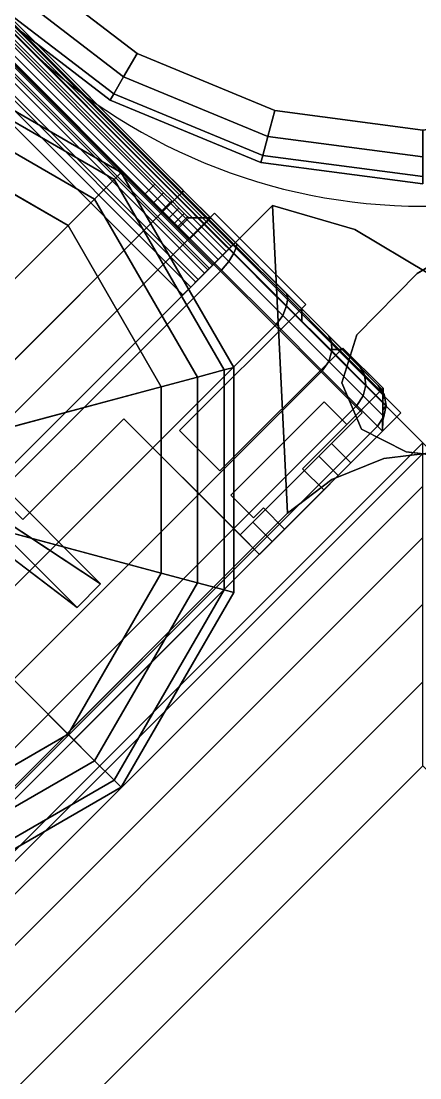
# Model space of a CAD drawing. Extents: x -170 to 1783, y -20 to 1205.
# Drawn here: x 102.322 to 103.195, y 271.441 to 273.754 of the extents above; entities that cross this region are included whole.
import ezdxf

# ---------------------------------------------------------------- set-up
doc = ezdxf.new("R2010")
doc.units = 0
doc.header["$LTSCALE"] = 96
doc.header["$MEASUREMENT"] = 0
for name, color, linetype in [('A-FURN-3-PANEL-GLIDE', 7, 'Continuous'), ('A-FURN-3-PANEL-GLIDE-HOUSING', 7, 'Continuous'), ('A-FURN-3-PANEL-RACE', 7, 'Continuous'), ('A-FURN-3-PANEL-SIDE1', 7, 'Continuous'), ('A-FURN-3-PANEL-TOPCAP', 7, 'Continuous'), ('A-FURN-3-PANEL-TRIM', 7, 'Continuous'), ('A-FURN-3-WKSF-TOP', 7, 'Continuous'), ('A-FURN-3-WKSF-TRIM', 7, 'Continuous'), ('A-FURN-P-PNLS', 7, 'Continuous'), ('A-FURN-P-PNLS-POWR', 7, 'Continuous'), ('A-FURN-P-WKSF', 7, 'Continuous'), ('MAIN_PANEL', 7, 'Continuous'), ('MAIN_PANEL_COMP', 7, 'Continuous'), ('MAIN_WKSURF', 7, 'Continuous'), ('SM', 7, 'Continuous')]:
    doc.layers.add(name, color=color, linetype=linetype)

# ---------------------------------------------------------------- blocks, each defined once
blk = doc.blocks.new('EC-EFP-456')
at = {"layer": 'A-FURN-3-PANEL-GLIDE', "color": 20, "linetype": 'Continuous'}
for points in [[(-0.0447, 1, 0.2464), (-0.0668, 1, 0.1642), (0.0608, 1.4759, 0.1642), (0.0798, 1.4649, 0.2464)], [(-0.0668, 1, 0.1642), (-0.0447, 1, 0.0821), (0.0798, 1.4649, 0.0821), (0.0608, 1.4759, 0.1642)], [(0.0154, 1, 0.3065), (-0.0447, 1, 0.2464), (0.0798, 1.4649, 0.2464), (0.1319, 1.4348, 0.3065)], [(-0.0447, 1, 0.0821), (0.0154, 1, 0.022), (0.1319, 1.4348, 0.022), (0.0798, 1.4649, 0.0821)], [(0.0975, 1, 0.3285), (0.0154, 1, 0.3065), (0.1319, 1.4348, 0.3065), (0.203, 1.3937, 0.3285)], [(0.0154, 1, 0.022), (0.0975, 1), (0.203, 1.3937), (0.1319, 1.4348, 0.022)], [(0.6825, 1, 0.3285), (0.0975, 1, 0.3285), (0.203, 1.3937, 0.3285), (0.7096, 1.1013, 0.3285)], [(0.0798, 0.5351, 0.2464), (0.0608, 0.5241, 0.1642), (-0.0668, 1, 0.1642), (-0.0447, 1, 0.2464)], [(0.0608, 0.5241, 0.1642), (0.0798, 0.5351, 0.0821), (-0.0447, 1, 0.0821), (-0.0668, 1, 0.1642)], [(0.1319, 0.5652, 0.3065), (0.0798, 0.5351, 0.2464), (-0.0447, 1, 0.2464), (0.0154, 1, 0.3065)], [(0.0798, 0.5351, 0.0821), (0.1319, 0.5652, 0.022), (0.0154, 1, 0.022), (-0.0447, 1, 0.0821)], [(0.203, 0.6063, 0.3285), (0.1319, 0.5652, 0.3065), (0.0154, 1, 0.3065), (0.0975, 1, 0.3285)], [(0.1319, 0.5652, 0.022), (0.203, 0.6063), (0.0975, 1), (0.0154, 1, 0.022)], [(0.7096, 0.8988, 0.3285), (0.203, 0.6063, 0.3285), (0.0975, 1, 0.3285), (0.6825, 1, 0.3285)], [(0.7837, 0.8246, 0.3285), (0.4912, 0.318, 0.3285), (0.203, 0.6063, 0.3285), (0.7096, 0.8988, 0.3285)], [(0.885, 0.7975, 0.3285), (0.885, 0.2125, 0.3285), (0.4912, 0.318, 0.3285), (0.7837, 0.8246, 0.3285)], [(0.9862, 0.8246, 0.3285), (1.2787, 0.318, 0.3285), (0.885, 0.2125, 0.3285), (0.885, 0.7975, 0.3285)], [(0.4912, 0.318, 0.3285), (0.4502, 0.2469, 0.3065), (0.1319, 0.5652, 0.3065), (0.203, 0.6063, 0.3285)], [(0.4502, 0.2469, 0.022), (0.4912, 0.318), (0.203, 0.6063), (0.1319, 0.5652, 0.022)], [(0.4502, 0.2469, 0.3065), (0.4201, 0.1948, 0.2464), (0.0798, 0.5351, 0.2464), (0.1319, 0.5652, 0.3065)], [(0.4201, 0.1948, 0.0821), (0.4502, 0.2469, 0.022), (0.1319, 0.5652, 0.022), (0.0798, 0.5351, 0.0821)], [(0.4201, 0.1948, 0.2464), (0.4091, 0.1758, 0.1642), (0.0608, 0.5241, 0.1642), (0.0798, 0.5351, 0.2464)], [(0.4091, 0.1758, 0.1642), (0.4201, 0.1948, 0.0821), (0.0798, 0.5351, 0.0821), (0.0608, 0.5241, 0.1642)], [(0.885, 0.2125, 0.3285), (0.885, 0.1304, 0.3065), (0.4502, 0.2469, 0.3065), (0.4912, 0.318, 0.3285)], [(0.885, 0.1304, 0.022), (0.885, 0.2125), (0.4912, 0.318), (0.4502, 0.2469, 0.022)], [(1.2787, 0.318, 0.3285), (1.3198, 0.2469, 0.3065), (0.885, 0.1304, 0.3065), (0.885, 0.2125, 0.3285)], [(1.3198, 0.2469, 0.022), (1.2787, 0.318), (0.885, 0.2125), (0.885, 0.1304, 0.022)], [(0.885, 0.1304, 0.3065), (0.885, 0.0703, 0.2464), (0.4201, 0.1948, 0.2464), (0.4502, 0.2469, 0.3065)], [(0.885, 0.0703, 0.0821), (0.885, 0.1304, 0.022), (0.4502, 0.2469, 0.022), (0.4201, 0.1948, 0.0821)], [(1.3198, 0.2469, 0.3065), (1.3499, 0.1948, 0.2464), (0.885, 0.0703, 0.2464), (0.885, 0.1304, 0.3065)], [(1.3499, 0.1948, 0.0821), (1.3198, 0.2469, 0.022), (0.885, 0.1304, 0.022), (0.885, 0.0703, 0.0821)], [(0.885, 0.0703, 0.2464), (0.885, 0.0483, 0.1642), (0.4091, 0.1758, 0.1642), (0.4201, 0.1948, 0.2464)], [(0.885, 0.0483, 0.1642), (0.885, 0.0703, 0.0821), (0.4201, 0.1948, 0.0821), (0.4091, 0.1758, 0.1642)], [(1.3499, 0.1948, 0.2464), (1.3609, 0.1758, 0.1642), (0.885, 0.0483, 0.1642), (0.885, 0.0703, 0.2464)], [(1.3609, 0.1758, 0.1642), (1.3499, 0.1948, 0.0821), (0.885, 0.0703, 0.0821), (0.885, 0.0483, 0.1642)]]:
    blk.add_3dface(points, dxfattribs=at)
at = {"layer": 'A-FURN-3-PANEL-GLIDE', "color": 20, "linetype": 'Continuous', "invisible_edges": 12}
for points in [[(0.885, 1), (0.203, 1.3937), (0.0975, 1)], [(0.885, 1), (0.0975, 1), (0.203, 0.6063)], [(0.885, 1), (0.203, 0.6063), (0.4912, 0.318)], [(0.885, 1), (0.4912, 0.318), (0.885, 0.2125)], [(0.885, 1), (0.885, 0.2125), (1.2787, 0.318)]]:
    blk.add_3dface(points, dxfattribs=at)
at = {"layer": 'A-FURN-3-PANEL-GLIDE-HOUSING', "color": 40, "linetype": 'Continuous'}
for points, invisible_edges in [([(0.885, 0.79, 3.5747), (0.28, 0.79, 3.5747), (0.28, 0.79, 3.3867), (0.7365, 0.8515, 2.2447)], 8), ([(0.6849, 0.7999, 2.2447), (0.28, 0.717, 3.3867), (0.28, 0.717, 3.5747), (0.885, 0.717, 3.5747)], 8), ([(0.28, 0.717, 3.5747), (0.28, 0.79, 3.5747), (0.885, 0.79, 3.5747), (0.885, 0.717, 3.5747)], 4)]:
    blk.add_3dface(points, dxfattribs=dict(at, invisible_edges=invisible_edges))
for points in [[(0.28, 0.79, 3.3867), (0.28, 0.717, 3.3867), (0.6849, 0.7999, 2.2447), (0.7365, 0.8515, 2.2447)], [(0.28, 0.79, 3.3867), (0.28, 0.79, 3.5747), (0.28, 0.717, 3.5747), (0.28, 0.717, 3.3867)]]:
    blk.add_3dface(points, dxfattribs=at)
at = {"layer": 'A-FURN-3-PANEL-RACE', "color": 40, "linetype": 'Continuous'}
for points, invisible_edges in [([(0.5, 0.7375, 0.4563), (2.098, 0.7375, 0.4563), (47.5, 0.4255, 0.4563), (0.5, 0.4255, 0.4563)], 6), ([(0.5, 0.7375, 0.3963), (0.5, 0.4255, 0.3963), (47.5, 0.4255, 0.3963), (2.098, 0.7375, 0.3963)], 6), ([(0.5, 0.4255, 0.3963), (0.08, 0.4255, 0.3963), (0.08, -0.0125, 0.3963), (47.92, -0.0125, 0.3963)], 8), ([(0.08, 0.386, 1.7894), (0.08, 0.1819, 1.4986), (0.08, 0.4255, 0.3963), (0.08, 0.4255, 1.7894)], 2), ([(0.08, 0.4255, 0.3963), (0.14, 0.4255, 0.4563), (0.14, 0.4255, 1.7894), (0.08, 0.4255, 1.7894)], 1), ([(0.08, 0.1819, 1.4986), (0.08, 0.1425, 1.4986), (0.08, -0.0125, 0.3963), (0.08, 0.4255, 0.3963)], 10), ([(0.5, 0.4255, 0.3963), (0.5, 0.4255, 0.4563), (0.14, 0.4255, 0.4563), (0.08, 0.4255, 0.3963)], 4), ([(0.08, 0.4255, 3.245), (0.08, 0.4255, 3.515), (0.08, -0.0125, 3.515), (0.08, 0.1425, 3.1951)], 4), ([(0.14, 0.4255, 3.515), (0.14, 0.0475, 3.515), (0.08, -0.0125, 3.515), (0.08, 0.4255, 3.515)], 2), ([(0.5, 0.4255, 0.4563), (47.86, 0.0475, 0.4563), (0.14, 0.0475, 0.4563), (0.14, 0.4255, 0.4563)], 1), ([(0.14, 0.4255, 1.7894), (0.14, 0.4255, 0.4563), (0.14, 0.1819, 1.4986), (0.14, 0.386, 1.7894)], 2), ([(0.14, 0.4255, 0.4563), (0.14, 0.0475, 0.4563), (0.14, 0.1425, 1.4986), (0.14, 0.1819, 1.4986)], 10), ([(0.14, 0.1425, 3.1951), (0.14, 0.0475, 3.515), (0.14, 0.4255, 3.515), (0.14, 0.4255, 3.245)], 1), ([(47.5, 0.4255, 0.3963), (0.5, 0.4255, 0.3963), (47.92, -0.0125, 0.3963), (47.92, 0.4255, 0.3963)], 3), ([(47.5, 0.4255, 0.4563), (47.86, 0.4255, 0.4563), (47.86, 0.0475, 0.4563), (0.5, 0.4255, 0.4563)], 12), ([(0.08, 0.1425, 3.1951), (0.08, -0.0125, 3.515), (0.08, -0.0125, 0.3963), (0.08, 0.1425, 1.4986)], 5), ([(0.14, 0.0475, 0.4563), (0.14, 0.0475, 3.515), (0.14, 0.1425, 3.1951), (0.14, 0.1425, 1.4986)], 10), ([(0.6, 0.1425, 4.1797), (0.6, 0.1425, 4.2397), (0.6, 0.1024, 4.2344), (0.6, 0.1179, 4.1764)], 4), ([(0.6, 0.1179, 4.1764), (0.6, 0.1024, 4.2344), (0.6, 0.065, 4.2189), (0.6, 0.095, 4.1669)], 5), ([(0.6, 0.095, 4.1669), (0.6, 0.065, 4.2189), (0.6, 0.0329, 4.1943), (0.6, 0.0753, 4.1519)], 5), ([(0.6, 0.0753, 4.1519), (0.6, 0.0329, 4.1943), (0.6, 0.0082, 4.1622), (0.6, 0.0602, 4.1322)], 5), ([(0.14, 0.0475, 3.515), (0.6, 0.0475, 3.515), (0.6, -0.0125, 3.515), (0.08, -0.0125, 3.515)], 8), ([(0.14, 0.0475, 0.4563), (47.86, 0.0475, 0.4563), (47.86, 0.0475, 3.515), (0.14, 0.0475, 3.515)], 4), ([(0.6, 0.0602, 4.1322), (0.6, 0.0082, 4.1622), (0.6, -0.0072, 4.1248), (0.6, 0.0507, 4.1093)], 5), ([(0.6, 0.0507, 4.1093), (0.6, -0.0072, 4.1248), (0.6, -0.0125, 4.0847), (0.6, 0.0475, 4.0847)], 5), ([(0.6, 0.0475, 3.515), (47.4, 0.0475, 3.515), (47.4, 0.0475, 4.0847), (0.6, 0.0475, 4.0847)], 1), ([(0.6, 0.0475, 3.515), (0.6, 0.0475, 4.0847), (0.6, -0.0125, 4.0847), (0.6, -0.0125, 3.515)], 2), ([(47.92, -0.0125, 3.515), (47.92, -0.0125, 0.3963), (0.08, -0.0125, 0.3963), (0.08, -0.0125, 3.515)], 8), ([(47.4, -0.0125, 4.0847), (47.4, -0.0125, 3.515), (0.6, -0.0125, 3.515), (0.6, -0.0125, 4.0847)], 2)]:
    blk.add_3dface(points, dxfattribs=dict(at, invisible_edges=invisible_edges))
for points in [[(0.5, 0.7375, 0.4563), (0.5, 0.7375, 0.3963), (2.098, 0.7375, 0.3963), (2.098, 0.7375, 0.4563)], [(0.5, 0.7375, 0.3963), (0.5, 0.7375, 0.4563), (0.5, 0.4255, 0.4563), (0.5, 0.4255, 0.3963)], [(0.08, 0.4255, 1.7894), (0.14, 0.4255, 1.7894), (0.14, 0.386, 1.7894), (0.08, 0.386, 1.7894)], [(0.14, 0.4255, 3.245), (0.14, 0.4255, 3.515), (0.08, 0.4255, 3.515), (0.08, 0.4255, 3.245)], [(0.14, 0.1425, 3.1951), (0.14, 0.4255, 3.245), (0.08, 0.4255, 3.245), (0.08, 0.1425, 3.1951)], [(0.08, 0.386, 1.7894), (0.14, 0.386, 1.7894), (0.14, 0.1819, 1.4986), (0.08, 0.1819, 1.4986)], [(0.08, 0.1819, 1.4986), (0.14, 0.1819, 1.4986), (0.14, 0.1425, 1.4986), (0.08, 0.1425, 1.4986)], [(0.14, 0.1425, 1.4986), (0.14, 0.1425, 3.1951), (0.08, 0.1425, 3.1951), (0.08, 0.1425, 1.4986)], [(47.4, 0.1425, 4.1797), (47.4, 0.1425, 4.2397), (0.6, 0.1425, 4.2397), (0.6, 0.1425, 4.1797)], [(47.4, 0.1425, 4.2397), (47.4, 0.1024, 4.2344), (0.6, 0.1024, 4.2344), (0.6, 0.1425, 4.2397)], [(0.6, 0.1425, 4.1797), (0.6, 0.1179, 4.1764), (47.4, 0.1179, 4.1764), (47.4, 0.1425, 4.1797)], [(0.6, 0.1179, 4.1764), (0.6, 0.095, 4.1669), (47.4, 0.095, 4.1669), (47.4, 0.1179, 4.1764)], [(47.4, 0.1024, 4.2344), (47.4, 0.065, 4.2189), (0.6, 0.065, 4.2189), (0.6, 0.1024, 4.2344)], [(0.6, 0.095, 4.1669), (0.6, 0.0753, 4.1519), (47.4, 0.0753, 4.1519), (47.4, 0.095, 4.1669)], [(0.6, 0.0753, 4.1519), (0.6, 0.0602, 4.1322), (47.4, 0.0602, 4.1322), (47.4, 0.0753, 4.1519)], [(47.4, 0.065, 4.2189), (47.4, 0.0329, 4.1943), (0.6, 0.0329, 4.1943), (0.6, 0.065, 4.2189)], [(0.6, 0.0602, 4.1322), (0.6, 0.0507, 4.1093), (47.4, 0.0507, 4.1093), (47.4, 0.0602, 4.1322)], [(0.6, 0.0507, 4.1093), (0.6, 0.0475, 4.0847), (47.4, 0.0475, 4.0847), (47.4, 0.0507, 4.1093)], [(47.4, 0.0329, 4.1943), (47.4, 0.0082, 4.1622), (0.6, 0.0082, 4.1622), (0.6, 0.0329, 4.1943)], [(47.4, 0.0082, 4.1622), (47.4, -0.0072, 4.1248), (0.6, -0.0072, 4.1248), (0.6, 0.0082, 4.1622)], [(47.4, -0.0072, 4.1248), (47.4, -0.0125, 4.0847), (0.6, -0.0125, 4.0847), (0.6, -0.0072, 4.1248)]]:
    blk.add_3dface(points, dxfattribs=at)
at = {"layer": 'A-FURN-3-PANEL-SIDE1', "color": 7, "linetype": 'Continuous'}
for points in [[(47.3224, 1.955, 55.7401), (47.3228, 0.045, 55.7401), (0.6776, 0.045, 55.7401), (0.6776, 1.955, 55.7401)], [(0.6776, 0.045, 4.2397), (0.6776, 1.955, 4.2397), (0.6776, 1.955, 55.7401), (0.6776, 0.045, 55.7401)], [(47.3224, 0.045, 4.2397), (47.3224, 1.955, 4.2397), (0.6776, 1.955, 4.2397), (0.6776, 0.045, 4.2397)], [(47.3228, 0.045, 55.7401), (47.3224, 0.045, 4.2397), (0.6776, 0.045, 4.2397), (0.6776, 0.045, 55.7401)]]:
    blk.add_3dface(points, dxfattribs=at)
at = {"layer": 'A-FURN-3-PANEL-TOPCAP', "color": 60, "linetype": 'Continuous'}
for points, invisible_edges in [([(0.1285, -0.0047, 55.635), (0.144, -0.02, 55.635), (0.144, 2.02, 55.635), (0.1285, 2.0047, 55.635)], 10), ([(0.144, -0.02, 55.635), (0.269, -0.02, 55.635), (0.269, 2.02, 55.635), (0.144, 2.02, 55.635)], 10), ([(0.289, 2, 55.635), (0.269, 2.02, 55.635), (0.269, -0.02, 55.635), (0.289, 0, 55.635)], 10), ([(0.394, 2.02, 55.635), (0.3741, 2, 55.635), (0.3741, 0, 55.635), (0.394, -0.02, 55.635)], 10), ([(0.676, 2.02, 55.635), (0.394, 2.02, 55.635), (0.394, -0.02, 55.635), (0.676, -0.02, 55.635)], 10), ([(0.1285, 2.0047, 55.635), (0.1129, 1.9894, 55.635), (0.1129, 0.0106, 55.635), (0.1285, -0.0047, 55.635)], 10), ([(0.289, 0, 55.635), (0.3741, 0, 55.635), (0.3741, 2, 55.635), (0.289, 2, 55.635)], 10), ([(0.0965, 1.9727, 55.635), (0.08, 1.956, 55.635), (0.08, 0.044, 55.635), (0.0965, 0.0273, 55.635)], 8), ([(0.0965, 0.0273, 55.635), (0.1129, 0.0106, 55.635), (0.1129, 1.9894, 55.635), (0.0965, 1.9727, 55.635)], 10), ([(0.815, 0.045, 55.7401), (0.815, -0.02, 55.7741), (47.185, 0.014, 55.7401), (47.185, 0.045, 55.7401)], 1), ([(0.676, -0.02, 55.635), (0.6807, -0.02, 55.671), (0.7136, 0.014, 55.6622), (0.71, 0.014, 55.635)], 2), ([(0.6807, -0.02, 55.671), (0.6946, -0.02, 55.7045), (0.724, 0.014, 55.6875), (0.7136, 0.014, 55.6622)], 10), ([(0.6946, -0.02, 55.7045), (0.7167, -0.02, 55.7333), (0.7407, 0.014, 55.7093), (0.724, 0.014, 55.6875)], 10), ([(0.7167, -0.02, 55.7333), (0.7455, -0.02, 55.7554), (0.7625, 0.014, 55.726), (0.7407, 0.014, 55.7093)], 10), ([(0.7455, -0.02, 55.7554), (0.779, -0.02, 55.7693), (0.7878, 0.014, 55.7365), (0.7625, 0.014, 55.726)], 10), ([(0.779, -0.02, 55.7693), (0.815, -0.02, 55.7741), (0.815, 0.014, 55.7401), (0.7878, 0.014, 55.7365)], 10), ([(47.185, -0.02, 55.7741), (47.185, 0.014, 55.7401), (0.815, 0.014, 55.7401), (0.815, -0.02, 55.7741)], 5), ([(0.144, -0.02, 55.635), (0.1575, -0.02, 55.8011), (0.2783, -0.02, 55.7687), (0.269, -0.02, 55.635)], 2), ([(0.1575, -0.02, 55.8011), (0.2149, -0.02, 55.9575), (0.3232, -0.02, 55.8949), (0.2783, -0.02, 55.7687)], 10), ([(0.2149, -0.02, 55.9575), (0.3121, -0.02, 56.0929), (0.4005, -0.02, 56.0044), (0.3232, -0.02, 55.8949)], 10), ([(0.269, -0.02, 55.635), (0.2783, -0.02, 55.7687), (0.2976, 0, 55.7635), (0.289, 0, 55.635)], 2), ([(0.2783, -0.02, 55.7687), (0.3232, -0.02, 55.8949), (0.3405, 0, 55.8849), (0.2976, 0, 55.7635)], 10), ([(0.289, 0, 55.635), (0.2976, 0, 55.7635), (0.3798, 0, 55.7415), (0.3741, 0, 55.635)], 2), ([(0.2976, 0, 55.7635), (0.3405, 0, 55.8849), (0.4142, 0, 55.8424), (0.3798, 0, 55.7415)], 10), ([(0.3121, -0.02, 56.0929), (0.4419, -0.02, 56.1974), (0.5044, -0.02, 56.0891), (0.4005, -0.02, 56.0044)], 10), ([(0.3232, -0.02, 55.8949), (0.4005, -0.02, 56.0044), (0.4146, 0, 55.9903), (0.3405, 0, 55.8849)], 10), ([(0.3405, 0, 55.8849), (0.4146, 0, 55.9903), (0.4748, 0, 55.9301), (0.4142, 0, 55.8424)], 10), ([(0.3741, 0, 55.635), (0.3798, 0, 55.7415), (0.399, -0.02, 55.7363), (0.394, -0.02, 55.635)], 2), ([(0.3798, 0, 55.7415), (0.4142, 0, 55.8424), (0.4315, -0.02, 55.8323), (0.399, -0.02, 55.7363)], 10), ([(0.6807, -0.02, 55.671), (0.676, -0.02, 55.635), (0.394, -0.02, 55.635), (0.399, -0.02, 55.7363)], 8), ([(0.6946, -0.02, 55.7045), (0.6807, -0.02, 55.671), (0.399, -0.02, 55.7363), (0.4315, -0.02, 55.8323)], 10), ([(0.4005, -0.02, 56.0044), (0.5044, -0.02, 56.0891), (0.5144, 0, 56.0717), (0.4146, 0, 55.9903)], 10), ([(0.4142, 0, 55.8424), (0.4748, 0, 55.9301), (0.4889, -0.02, 55.9159), (0.4315, -0.02, 55.8323)], 10), ([(0.4146, 0, 55.9903), (0.5144, 0, 56.0717), (0.5569, 0, 55.9981), (0.4748, 0, 55.9301)], 10), ([(0.4315, -0.02, 55.8323), (0.4889, -0.02, 55.9159), (0.7167, -0.02, 55.7333), (0.6946, -0.02, 55.7045)], 10), ([(0.4419, -0.02, 56.1974), (0.5949, -0.02, 56.2633), (0.6273, -0.02, 56.1426), (0.5044, -0.02, 56.0891)], 10), ([(0.4748, 0, 55.9301), (0.5569, 0, 55.9981), (0.5669, -0.02, 55.9807), (0.4889, -0.02, 55.9159)], 10), ([(0.7455, -0.02, 55.7554), (0.7167, -0.02, 55.7333), (0.4889, -0.02, 55.9159), (0.5669, -0.02, 55.9807)], 10), ([(0.5044, -0.02, 56.0891), (0.6273, -0.02, 56.1426), (0.6324, 0, 56.1232), (0.5144, 0, 56.0717)], 10), ([(0.5144, 0, 56.0717), (0.6324, 0, 56.1232), (0.6544, 0, 56.0411), (0.5569, 0, 55.9981)], 10), ([(0.5569, 0, 55.9981), (0.6544, 0, 56.0411), (0.6596, -0.02, 56.0218), (0.5669, -0.02, 55.9807)], 10), ([(0.5669, -0.02, 55.9807), (0.6596, -0.02, 56.0218), (0.779, -0.02, 55.7693), (0.7455, -0.02, 55.7554)], 10), ([(0.5949, -0.02, 56.2633), (0.76, -0.02, 56.286), (0.76, -0.02, 56.161), (0.6273, -0.02, 56.1426)], 10), ([(0.6273, -0.02, 56.1426), (0.76, -0.02, 56.161), (0.76, 0, 56.141), (0.6324, 0, 56.1232)], 10), ([(0.6324, 0, 56.1232), (0.76, 0, 56.141), (0.76, 0, 56.056), (0.6544, 0, 56.0411)], 10), ([(0.6544, 0, 56.0411), (0.76, 0, 56.056), (0.76, -0.02, 56.036), (0.6596, -0.02, 56.0218)], 10), ([(0.815, -0.02, 55.7741), (0.779, -0.02, 55.7693), (0.6596, -0.02, 56.0218), (0.76, -0.02, 56.036)], 10), ([(0.76, -0.02, 56.161), (47.24, -0.02, 56.161), (47.24, 0, 56.141), (0.76, 0, 56.141)], 10), ([(47.24, 0, 56.056), (0.76, 0, 56.056), (0.76, 0, 56.141), (47.24, 0, 56.141)], 10), ([(0.76, 0, 56.056), (47.24, 0, 56.056), (47.24, -0.02, 56.036), (0.76, -0.02, 56.036)], 10), ([(0.76, -0.02, 56.161), (0.76, -0.02, 56.286), (47.24, -0.02, 56.286), (47.24, -0.02, 56.161)], 5), ([(47.185, -0.02, 55.7741), (0.815, -0.02, 55.7741), (0.76, -0.02, 56.036), (47.24, -0.02, 56.036)], 10)]:
    blk.add_3dface(points, dxfattribs=dict(at, invisible_edges=invisible_edges))
for points in [[(0.0957, 0.044, 55.8177), (0.08, 0.044, 55.635), (0.08, 1.956, 55.635), (0.0957, 1.956, 55.8177)], [(0.1595, 0.044, 55.9895), (0.0957, 0.044, 55.8177), (0.0957, 1.956, 55.8177), (0.1595, 1.956, 55.9895)], [(0.2668, 0.044, 56.1382), (0.1595, 0.044, 55.9895), (0.1595, 1.956, 55.9895), (0.2668, 1.956, 56.1382)], [(0.4099, 0.044, 56.2528), (0.2668, 0.044, 56.1382), (0.2668, 1.956, 56.1382), (0.4099, 1.956, 56.2528)], [(0.5783, 0.044, 56.3252), (0.4099, 0.044, 56.2528), (0.4099, 1.956, 56.2528), (0.5783, 1.956, 56.3252)], [(0.76, 0.044, 56.35), (0.5783, 0.044, 56.3252), (0.5783, 1.956, 56.3252), (0.76, 1.956, 56.35)], [(0.76, 0.044, 56.35), (0.76, 1.956, 56.35), (47.24, 1.956, 56.35), (47.24, 0.044, 56.35)], [(0.0965, 0.0273, 55.635), (0.08, 0.044, 55.635), (0.0957, 0.044, 55.8177), (0.1006, 0.0195, 55.8155)], [(0.1006, 0.0195, 55.8155), (0.0957, 0.044, 55.8177), (0.1595, 0.044, 55.9895), (0.1644, 0.0195, 55.9859)], [(0.1129, 0.0106, 55.635), (0.0965, 0.0273, 55.635), (0.1006, 0.0195, 55.8155), (0.1143, -0.0013, 55.8104)], [(0.1644, 0.0195, 55.9859), (0.1595, 0.044, 55.9895), (0.2668, 0.044, 56.1382), (0.2713, 0.0195, 56.1337)], [(0.2713, 0.0195, 56.1337), (0.2668, 0.044, 56.1382), (0.4099, 0.044, 56.2528), (0.4136, 0.0195, 56.248)], [(0.4136, 0.0195, 56.248), (0.4099, 0.044, 56.2528), (0.5783, 0.044, 56.3252), (0.5806, 0.0195, 56.3203)], [(0.5806, 0.0195, 56.3203), (0.5783, 0.044, 56.3252), (0.76, 0.044, 56.35), (0.76, 0.0195, 56.3451)], [(0.71, 0.045, 55.635), (0.676, 0.045, 55.635), (0.676, -0.02, 55.635), (0.71, 0.014, 55.635)], [(0.7136, 0.045, 55.6622), (0.71, 0.045, 55.635), (0.71, 0.014, 55.635), (0.7136, 0.014, 55.6622)], [(0.724, 0.045, 55.6875), (0.7136, 0.045, 55.6622), (0.7136, 0.014, 55.6622), (0.724, 0.014, 55.6875)], [(0.7407, 0.045, 55.7093), (0.724, 0.045, 55.6875), (0.724, 0.014, 55.6875), (0.7407, 0.014, 55.7093)], [(0.7625, 0.045, 55.726), (0.7407, 0.045, 55.7093), (0.7407, 0.014, 55.7093), (0.7625, 0.014, 55.726)], [(0.76, 0.0195, 56.3451), (0.76, 0.044, 56.35), (47.24, 0.044, 56.35), (47.24, 0.0195, 56.3451)], [(0.7878, 0.045, 55.7365), (0.7625, 0.045, 55.726), (0.7625, 0.014, 55.726), (0.7878, 0.014, 55.7365)], [(0.815, 0.045, 55.7401), (0.7878, 0.045, 55.7365), (0.7878, 0.014, 55.7365), (0.815, 0.014, 55.7401)], [(0.1143, -0.0013, 55.8104), (0.1006, 0.0195, 55.8155), (0.1644, 0.0195, 55.9859), (0.1774, -0.0013, 55.977)], [(0.1285, -0.0047, 55.635), (0.1129, 0.0106, 55.635), (0.1143, -0.0013, 55.8104), (0.1344, -0.0151, 55.8048)], [(0.1774, -0.0013, 55.977), (0.1644, 0.0195, 55.9859), (0.2713, 0.0195, 56.1337), (0.2828, -0.0013, 56.1222)], [(0.2828, -0.0013, 56.1222), (0.2713, 0.0195, 56.1337), (0.4136, 0.0195, 56.248), (0.4225, -0.0013, 56.2349)], [(0.4225, -0.0013, 56.2349), (0.4136, 0.0195, 56.248), (0.5806, 0.0195, 56.3203), (0.5856, -0.0013, 56.3065)], [(0.5856, -0.0013, 56.3065), (0.5806, 0.0195, 56.3203), (0.76, 0.0195, 56.3451), (0.76, -0.0013, 56.3313)], [(0.76, -0.0013, 56.3313), (0.76, 0.0195, 56.3451), (47.24, 0.0195, 56.3451), (47.24, -0.0013, 56.3313)], [(0.1344, -0.0151, 55.8048), (0.1143, -0.0013, 55.8104), (0.1774, -0.0013, 55.977), (0.1955, -0.0151, 55.9663)], [(0.144, -0.02, 55.635), (0.1285, -0.0047, 55.635), (0.1344, -0.0151, 55.8048), (0.1575, -0.02, 55.8011)], [(0.1575, -0.02, 55.8011), (0.1344, -0.0151, 55.8048), (0.1955, -0.0151, 55.9663), (0.2149, -0.02, 55.9575)], [(0.1955, -0.0151, 55.9663), (0.1774, -0.0013, 55.977), (0.2828, -0.0013, 56.1222), (0.2978, -0.0151, 56.1072)], [(0.2149, -0.02, 55.9575), (0.1955, -0.0151, 55.9663), (0.2978, -0.0151, 56.1072), (0.3121, -0.02, 56.0929)], [(0.2978, -0.0151, 56.1072), (0.2828, -0.0013, 56.1222), (0.4225, -0.0013, 56.2349), (0.4331, -0.0151, 56.2168)], [(0.3121, -0.02, 56.0929), (0.2978, -0.0151, 56.1072), (0.4331, -0.0151, 56.2168), (0.4419, -0.02, 56.1974)], [(0.4331, -0.0151, 56.2168), (0.4225, -0.0013, 56.2349), (0.5856, -0.0013, 56.3065), (0.5913, -0.0151, 56.2864)], [(0.4419, -0.02, 56.1974), (0.4331, -0.0151, 56.2168), (0.5913, -0.0151, 56.2864), (0.5949, -0.02, 56.2633)], [(0.5913, -0.0151, 56.2864), (0.5856, -0.0013, 56.3065), (0.76, -0.0013, 56.3313), (0.76, -0.0151, 56.3105)], [(0.5949, -0.02, 56.2633), (0.5913, -0.0151, 56.2864), (0.76, -0.0151, 56.3105), (0.76, -0.02, 56.286)], [(0.76, -0.0151, 56.3105), (0.76, -0.0013, 56.3313), (47.24, -0.0013, 56.3313), (47.24, -0.0151, 56.3105)], [(0.76, -0.02, 56.286), (0.76, -0.0151, 56.3105), (47.24, -0.0151, 56.3105), (47.24, -0.02, 56.286)]]:
    blk.add_3dface(points, dxfattribs=at)
at = {"layer": 'A-FURN-3-PANEL-TRIM', "color": 60, "linetype": 'Continuous'}
for points, invisible_edges in [([(-0.0735, 2.1159, 3.8013), (0.6, 2.1348, 3.8013), (0.065, 2.269, 3.8013), (-0.0322, 2.2178, 3.8013)], 3), ([(-0.0735, 2.1159, 4.013), (-0.0322, 2.2178, 4.013), (0.065, 2.269, 4.013), (0.6, 2.1348, 4.013)], 12), ([(0.065, 2.269, 3.8013), (0.6, 2.1348, 3.8013), (0.4351, 2.2249, 3.8013), (0.2529, 2.2706, 3.8013)], 1), ([(0.065, 2.269, 4.013), (0.2529, 2.2706, 4.013), (0.4351, 2.2249, 4.013), (0.6, 2.1348, 4.013)], 8), ([(0.0361, 1.9153, 3.8013), (0.6, 2.1348, 3.8013), (-0.0735, 2.1159, 3.8013), (-0.0395, 2.0114, 3.8013)], 3), ([(0.0361, 1.9153, 4.013), (-0.0395, 2.0114, 4.013), (-0.0735, 2.1159, 4.013), (0.6, 2.1348, 4.013)], 12), ([(0.395, 2.0328, 55.635), (0.6776, 2.0328, 55.635), (0.6776, -0.0328, 55.635), (0.395, -0.0328, 55.635)], 8), ([(0.6, -0.1348, 3.5747), (0.6, 1.6815, 3.5747), (0.1, 1.6815, 3.5747), (0.1, 0.3185, 3.5747)], 10), ([(0.6, -0.1348, 4.2397), (0.1, 0.3185, 4.2397), (0.1, 1.6815, 4.2397), (0.6, 1.6815, 4.2397)], 5), ([(0.1457, 0.3473, 55.635), (0.0802, 0.3473, 55.635), (0.0802, 1.6527, 55.635), (0.1457, 1.6527, 55.635)], 8), ([(0.2701, 1.6426, 55.635), (0.395, 1.6426, 55.635), (0.395, 0.3574, 55.635), (0.2701, 0.3574, 55.635)], 10), ([(0.1457, 1.6218, 55.635), (0.2155, 1.6218, 55.635), (0.2155, 0.3782, 55.635), (0.1457, 0.3782, 55.635)], 10), ([(0.0361, 0.0847, 3.5747), (0.6, -0.1348, 3.5747), (0.1, 0.3185, 3.5747), (0.0837, 0.1973, 3.5747)], 3), ([(0.0361, 0.0847, 4.2397), (0.0837, 0.1973, 4.2397), (0.1, 0.3185, 4.2397), (0.6, -0.1348, 4.2397)], 12), ([(0.0361, 0.0847, 3.8013), (0.0837, 0.1973, 3.8013), (0.1, 0.3185, 3.8013), (0.6, -0.1348, 3.8013)], 12), ([(0.0361, 0.0847, 4.013), (0.6, -0.1348, 4.013), (0.1, 0.3185, 4.013), (0.0837, 0.1973, 4.013)], 3), ([(-0.0735, -0.1159, 3.5747), (0.6, -0.1348, 3.5747), (0.0361, 0.0847, 3.5747), (-0.0395, -0.0114, 3.5747)], 3), ([(-0.0735, -0.1159, 4.2397), (-0.0395, -0.0114, 4.2397), (0.0361, 0.0847, 4.2397), (0.6, -0.1348, 4.2397)], 12), ([(-0.0735, -0.1159, 3.8013), (-0.0395, -0.0114, 3.8013), (0.0361, 0.0847, 3.8013), (0.6, -0.1348, 3.8013)], 12), ([(-0.0735, -0.1159, 4.013), (0.6, -0.1348, 4.013), (0.0361, 0.0847, 4.013), (-0.0395, -0.0114, 4.013)], 3), ([(0.2155, 0.0891, 4.2397), (0.2155, 0.0891, 55.635), (0.1457, 0.0891, 55.635), (0.1457, 0.0891, 4.2397)], 2), ([(0.1457, -0.0228, 55.635), (0.1457, 0.0891, 55.635), (0.2155, 0.0891, 55.635), (0.2701, -0.0228, 55.635)], 6), ([(0.065, -0.269, 3.5747), (0.6, -0.1348, 3.5747), (-0.0735, -0.1159, 3.5747), (-0.0322, -0.2178, 3.5747)], 3), ([(0.065, -0.269, 4.2397), (-0.0322, -0.2178, 4.2397), (-0.0735, -0.1159, 4.2397), (0.6, -0.1348, 4.2397)], 12), ([(0.065, -0.269, 3.8013), (-0.0322, -0.2178, 3.8013), (-0.0735, -0.1159, 3.8013), (0.6, -0.1348, 3.8013)], 12), ([(0.065, -0.269, 4.013), (0.6, -0.1348, 4.013), (-0.0735, -0.1159, 4.013), (-0.0322, -0.2178, 4.013)], 3), ([(0.4351, -0.2249, 3.5747), (0.6, -0.1348, 3.5747), (0.065, -0.269, 3.5747), (0.2529, -0.2706, 3.5747)], 2), ([(0.4351, -0.2249, 4.2397), (0.2529, -0.2706, 4.2397), (0.065, -0.269, 4.2397), (0.6, -0.1348, 4.2397)], 4), ([(0.4351, -0.2249, 3.8013), (0.2529, -0.2706, 3.8013), (0.065, -0.269, 3.8013), (0.6, -0.1348, 3.8013)], 4), ([(0.4351, -0.2249, 4.013), (0.6, -0.1348, 4.013), (0.065, -0.269, 4.013), (0.2529, -0.2706, 4.013)], 2)]:
    blk.add_3dface(points, dxfattribs=dict(at, invisible_edges=invisible_edges))
for points in [[(-0.0322, 2.2178, 3.8013), (0.065, 2.269, 3.8013), (0.065, 2.269, 4.013), (-0.0322, 2.2178, 4.013)], [(0.065, 2.269, 3.8013), (0.2529, 2.2706, 3.8013), (0.2529, 2.2706, 4.013), (0.065, 2.269, 4.013)], [(0.2529, 2.2706, 3.8013), (0.4351, 2.2249, 3.8013), (0.4351, 2.2249, 4.013), (0.2529, 2.2706, 4.013)], [(-0.0735, 2.1159, 3.8013), (-0.0322, 2.2178, 3.8013), (-0.0322, 2.2178, 4.013), (-0.0735, 2.1159, 4.013)], [(-0.0395, 2.0114, 3.8013), (-0.0735, 2.1159, 3.8013), (-0.0735, 2.1159, 4.013), (-0.0395, 2.0114, 4.013)], [(0.0361, 1.9153, 3.8013), (-0.0395, 2.0114, 3.8013), (-0.0395, 2.0114, 4.013), (0.0361, 1.9153, 4.013)], [(0.1, 0.3185, 4.2397), (0.1, 0.3185, 3.5747), (0.1, 1.6815, 3.5747), (0.1, 1.6815, 4.2397)], [(0.6, 1.6815, 3.5747), (0.6, -0.1348, 3.5747), (0.6, -0.1348, 4.2397), (0.6, 1.6815, 4.2397)], [(0.0802, 0.3473, 55.635), (0.0802, 0.3473, 4.2397), (0.0802, 1.6527, 4.2397), (0.0802, 1.6527, 55.635)], [(0.1457, 0.3473, 55.635), (0.1457, 0.3782, 55.635), (0.1457, 0.3782, 4.2397), (0.1457, 0.3473, 4.2397)], [(0.1457, 0.3782, 4.2397), (0.1457, 0.3782, 55.635), (0.2155, 0.3782, 55.635), (0.2155, 0.3782, 4.2397)], [(0.2155, 0.3782, 55.635), (0.2155, 0.0891, 55.635), (0.2155, 0.0891, 4.2397), (0.2155, 0.3782, 4.2397)], [(0.0802, 0.3473, 4.2397), (0.0802, 0.3473, 55.635), (0.1457, 0.3473, 55.635), (0.1457, 0.3473, 4.2397)], [(0.2701, 0.3574, 4.2397), (0.2701, 0.3574, 55.635), (0.395, 0.3574, 55.635), (0.395, 0.3574, 4.2397)], [(0.2701, -0.0228, 55.635), (0.2701, 0.3574, 55.635), (0.2701, 0.3574, 4.2397), (0.2701, -0.0228, 4.2397)], [(0.395, 0.3574, 55.635), (0.395, -0.0328, 55.635), (0.395, -0.0328, 4.2397), (0.395, 0.3574, 4.2397)], [(0.0837, 0.1973, 4.013), (0.1, 0.3185, 4.013), (0.1, 0.3185, 4.2397), (0.0837, 0.1973, 4.2397)], [(0.0837, 0.1973, 3.5747), (0.1, 0.3185, 3.5747), (0.1, 0.3185, 3.8013), (0.0837, 0.1973, 3.8013)], [(0.6, -0.1348, 3.8013), (0.1, 0.3185, 3.8013), (0.1, 0.3185, 4.013), (0.6, -0.1348, 4.013)], [(0.0802, 0.2263, 55.635), (0.0802, 0.044, 55.635), (0.0802, 0.044, 4.2397), (0.0802, 0.2263, 4.2397)], [(0.1457, 0.2263, 4.2397), (0.1457, 0.2263, 55.635), (0.0802, 0.2263, 55.635), (0.0802, 0.2263, 4.2397)], [(0.0802, 0.044, 55.635), (0.0802, 0.2263, 55.635), (0.1457, 0.2263, 55.635), (0.1457, -0.0228, 55.635)], [(0.1457, 0.0891, 55.635), (0.1457, 0.2263, 55.635), (0.1457, 0.2263, 4.2397), (0.1457, 0.0891, 4.2397)], [(0.0361, 0.0847, 4.013), (0.0837, 0.1973, 4.013), (0.0837, 0.1973, 4.2397), (0.0361, 0.0847, 4.2397)], [(0.0361, 0.0847, 3.5747), (0.0837, 0.1973, 3.5747), (0.0837, 0.1973, 3.8013), (0.0361, 0.0847, 3.8013)], [(-0.0395, -0.0114, 4.013), (0.0361, 0.0847, 4.013), (0.0361, 0.0847, 4.2397), (-0.0395, -0.0114, 4.2397)], [(-0.0395, -0.0114, 3.5747), (0.0361, 0.0847, 3.5747), (0.0361, 0.0847, 3.8013), (-0.0395, -0.0114, 3.8013)], [(0.0802, 0.044, 4.2397), (0.0802, 0.044, 55.635), (0.1457, -0.0228, 55.635), (0.1457, -0.0228, 4.2397)], [(0.6776, 0.045, 4.2397), (0.6776, -0.0328, 4.2397), (0.6776, -0.0328, 55.635), (0.6776, 0.045, 55.635)], [(0.1457, -0.0228, 4.2397), (0.1457, -0.0228, 55.635), (0.2701, -0.0228, 55.635), (0.2701, -0.0228, 4.2397)], [(0.395, -0.0328, 4.2397), (0.395, -0.0328, 55.635), (0.6776, -0.0328, 55.635), (0.6776, -0.0328, 4.2397)], [(0.6, -0.1348, 4.013), (0.4351, -0.2249, 4.013), (0.4351, -0.2249, 4.2397), (0.6, -0.1348, 4.2397)], [(0.6, -0.1348, 3.5747), (0.4351, -0.2249, 3.5747), (0.4351, -0.2249, 3.8013), (0.6, -0.1348, 3.8013)], [(0.4351, -0.2249, 4.013), (0.2529, -0.2706, 4.013), (0.2529, -0.2706, 4.2397), (0.4351, -0.2249, 4.2397)], [(0.4351, -0.2249, 3.5747), (0.2529, -0.2706, 3.5747), (0.2529, -0.2706, 3.8013), (0.4351, -0.2249, 3.8013)]]:
    blk.add_3dface(points, dxfattribs=at)
at = {"layer": 'A-FURN-P-PNLS', "color": 60, "linetype": 'Continuous'}
for p, q in [((0, 0), (0, 2)), ((48, 0), (0, 0))]:
    blk.add_line(p, q, dxfattribs=at)
at = {"layer": 'A-FURN-P-PNLS-POWR', "color": 1, "linetype": 'Continuous'}
blk.add_line((22, 1), (0, 1), dxfattribs=at)
blk = doc.blocks.new('EC-WYC-46-2424-T')
at = {"layer": 'A-FURN-3-WKSF-TOP', "color": 60, "linetype": 'Continuous'}
for points, invisible_edges in [([(47.257, -0.2855, 27.75), (21.0901, -26.9099, 27.75), (47.7145, -0.743, 27.75), (47.5159, -0.4841, 27.75)], 3), ([(47.257, -0.2855, 29), (47.5159, -0.4841, 29), (47.7145, -0.743, 29), (21.0901, -26.9099, 29)], 12), ([(21.0901, -26.9099, 27.75), (47.882, -1.368, 27.75), (47.8394, -1.0445, 27.75), (47.7145, -0.743, 27.75)], 9), ([(21.0901, -26.9099, 29), (47.7145, -0.743, 29), (47.8394, -1.0445, 29), (47.882, -1.368, 29)], 9)]:
    blk.add_3dface(points, dxfattribs=dict(at, invisible_edges=invisible_edges))
at = {"layer": 'A-FURN-3-WKSF-TRIM', "color": 40, "linetype": 'Continuous'}
for points in [[(47.5576, -0.4424, 28.9842), (47.5881, -0.4119, 28.941), (47.803, -0.6919, 28.941), (47.7656, -0.7135, 28.9842)], [(47.5881, -0.4119, 27.809), (47.5576, -0.4424, 27.7658), (47.7656, -0.7135, 27.7658), (47.803, -0.6919, 27.809)], [(47.5881, -0.4119, 28.941), (47.5993, -0.4007, 28.882), (47.8167, -0.684, 28.882), (47.803, -0.6919, 28.941)], [(47.5993, -0.4007, 27.868), (47.5881, -0.4119, 27.809), (47.803, -0.6919, 27.809), (47.8167, -0.684, 27.868)], [(47.5993, -0.4007, 28.882), (47.5993, -0.4007, 27.868), (47.8167, -0.684, 27.868), (47.8167, -0.684, 28.882)], [(47.5159, -0.4841, 29), (47.5576, -0.4424, 28.9842), (47.7656, -0.7135, 28.9842), (47.7145, -0.743, 29)], [(47.5576, -0.4424, 27.7658), (47.5159, -0.4841, 27.75), (47.7145, -0.743, 27.75), (47.7656, -0.7135, 27.7658)], [(47.7656, -0.7135, 28.9842), (47.803, -0.6919, 28.941), (47.9381, -1.018, 28.941), (47.8964, -1.0292, 28.9842)], [(47.803, -0.6919, 27.809), (47.7656, -0.7135, 27.7658), (47.8964, -1.0292, 27.7658), (47.9381, -1.018, 27.809)], [(47.803, -0.6919, 28.941), (47.8167, -0.684, 28.882), (47.9534, -1.0139, 28.882), (47.9381, -1.018, 28.941)], [(47.8167, -0.684, 27.868), (47.803, -0.6919, 27.809), (47.9381, -1.018, 27.809), (47.9534, -1.0139, 27.868)], [(47.8167, -0.684, 28.882), (47.8167, -0.684, 27.868), (47.9534, -1.0139, 27.868), (47.9534, -1.0139, 28.882)], [(47.7145, -0.743, 29), (47.7656, -0.7135, 28.9842), (47.8964, -1.0292, 28.9842), (47.8394, -1.0445, 29)], [(47.7656, -0.7135, 27.7658), (47.7145, -0.743, 27.75), (47.8394, -1.0445, 27.75), (47.8964, -1.0292, 27.7658)], [(47.9381, -1.018, 28.941), (47.9534, -1.0139, 28.882), (48, -1.368, 28.882), (47.9842, -1.368, 28.941)], [(47.9534, -1.0139, 27.868), (47.9381, -1.018, 27.809), (47.9842, -1.368, 27.809), (48, -1.368, 27.868)], [(47.9534, -1.0139, 28.882), (47.9534, -1.0139, 27.868), (48, -1.368, 27.868), (48, -1.368, 28.882)], [(47.8394, -1.0445, 29), (47.8964, -1.0292, 28.9842), (47.941, -1.368, 28.9842), (47.882, -1.368, 29)], [(47.8964, -1.0292, 27.7658), (47.8394, -1.0445, 27.75), (47.882, -1.368, 27.75), (47.941, -1.368, 27.7658)], [(47.8964, -1.0292, 28.9842), (47.9381, -1.018, 28.941), (47.9842, -1.368, 28.941), (47.941, -1.368, 28.9842)], [(47.9381, -1.018, 27.809), (47.8964, -1.0292, 27.7658), (47.941, -1.368, 27.7658), (47.9842, -1.368, 27.809)]]:
    blk.add_3dface(points, dxfattribs=at)
at = {"layer": 'A-FURN-P-WKSF', "color": 7, "linetype": 'Continuous'}
blk.add_arc((46.75, -1.25), 1.25, 0, 90, dxfattribs=at)
blk = doc.blocks.new('EC-FPFS-56')
at = {"layer": 'SM', "color": 60, "linetype": 'Continuous'}
for points in [[(0.5297, -0.0077, 56), (0.5297, -1.5077, 56), (1.5297, -1.5077, 56), (1.5297, -0.0077, 56)], [(1.6596, -0.0077, 55.9844), (1.5297, -0.0077, 56), (1.5297, -1.5077, 56), (1.6596, -1.6375, 55.9844)], [(1.7797, -0.0077, 55.9336), (1.6596, -0.0077, 55.9844), (1.6596, -1.6375, 55.9844), (1.7797, -1.7577, 55.9336)], [(1.8833, -0.0077, 55.8545), (1.7797, -0.0077, 55.9336), (1.7797, -1.7577, 55.9336), (1.8833, -1.8612, 55.8545)], [(1.9624, -0.0077, 55.751), (1.8833, -0.0077, 55.8545), (1.8833, -1.8612, 55.8545), (1.9624, -1.9403, 55.751)], [(2.0131, -0.0077, 55.6309), (1.9624, -0.0077, 55.751), (1.9624, -1.9403, 55.751), (2.0131, -1.9911, 55.6309)], [(2.0297, -2.0077, 55.5), (2.0297, -0.0077, 55.5), (2.0131, -0.0077, 55.6309), (2.0131, -1.9911, 55.6309)]]:
    blk.add_3dface(points, dxfattribs=at)

msp = doc.modelspace()

# ---------------------------------------------------------------- block references
at = {"layer": 'MAIN_PANEL', "color": 47, "linetype": 'Continuous'}
for p, rotation in [((104.61555, 271.41665), 45.00000000000001), ((103.20133, 272.83086), 135)]:
    msp.add_blockref('EC-EFP-456', p, dxfattribs=dict(at, rotation=rotation))
at = {"layer": 'MAIN_PANEL_COMP', "color": 47, "linetype": 'Continuous', "rotation": 135}
msp.add_blockref('EC-FPFS-56', (103.21695, 269.97599), dxfattribs=at)
at = {"layer": 'MAIN_WKSURF', "color": 47, "linetype": 'Continuous', "rotation": 225}
msp.add_blockref('EC-WYC-46-2424-T', (137.14246, 306.77199), dxfattribs=at)

doc.saveas('drawing.dxf')
